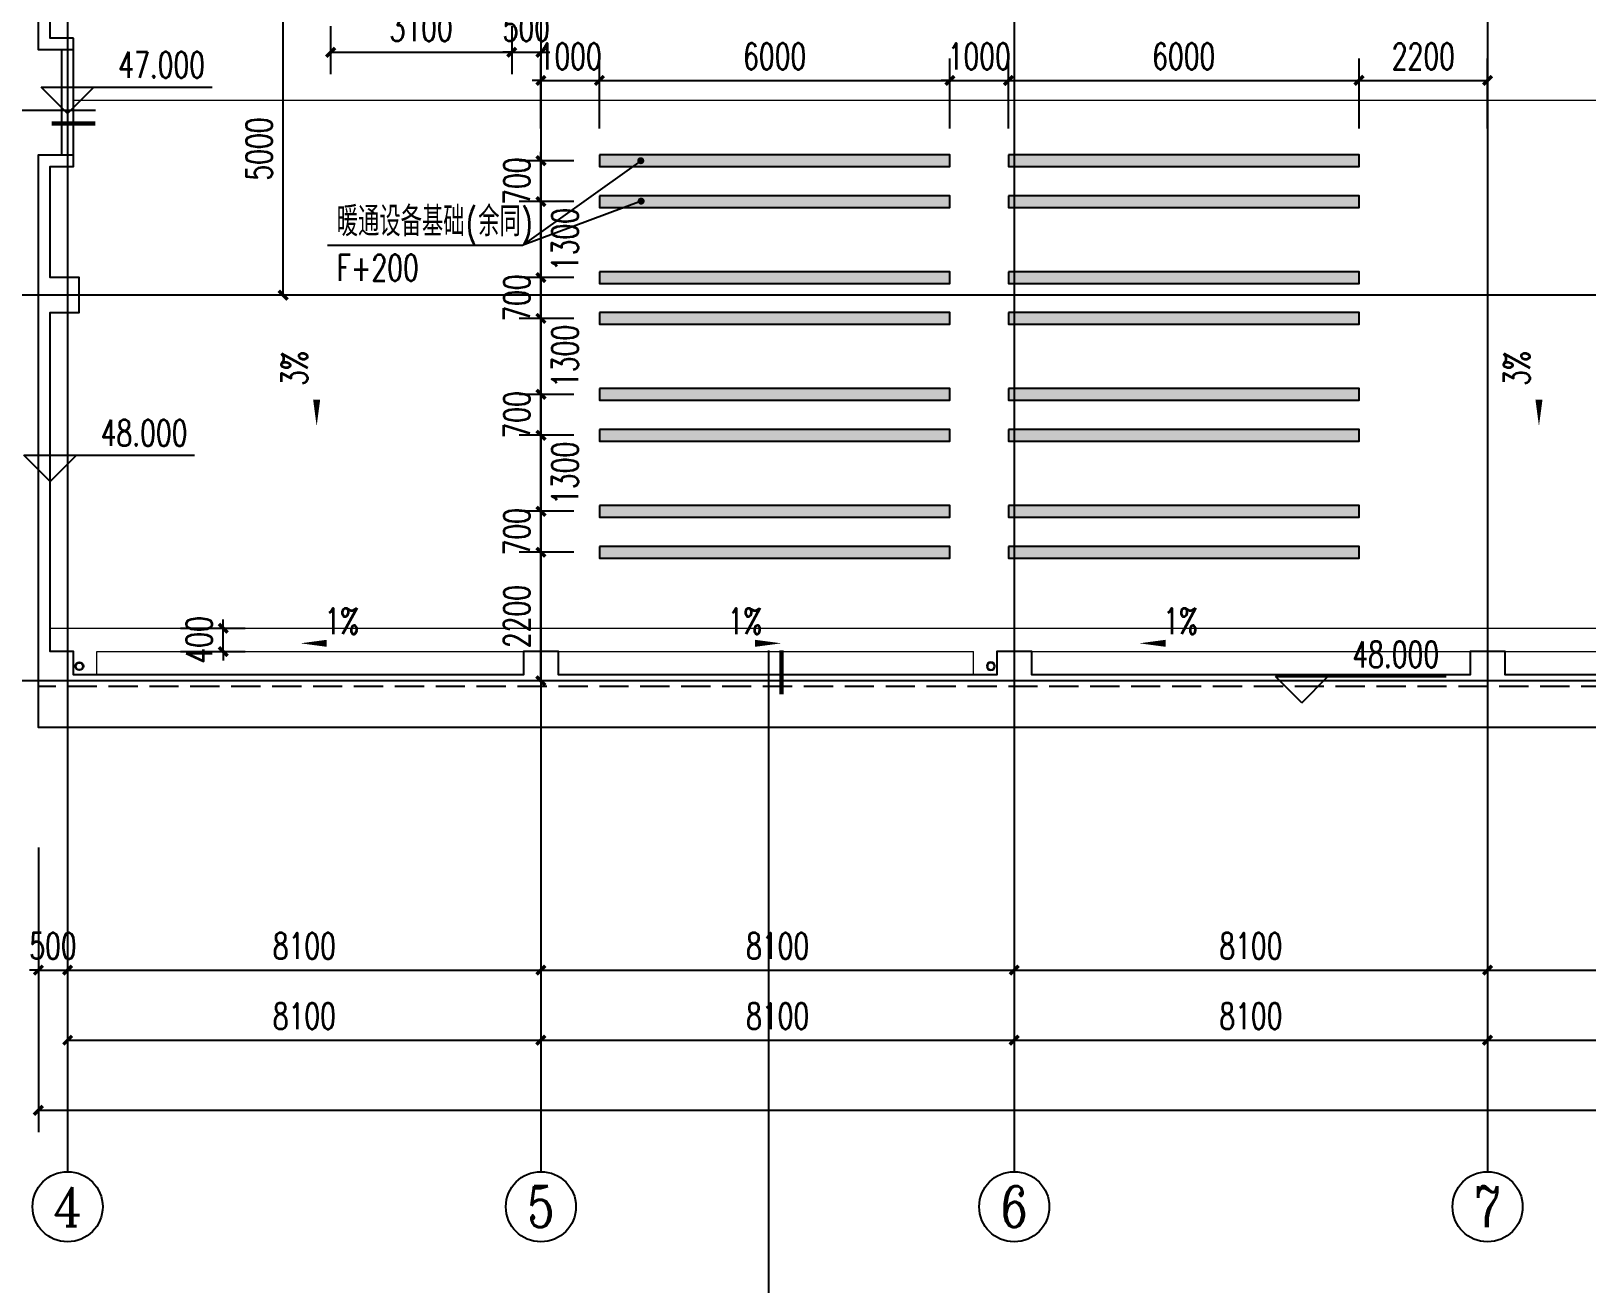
# Model space of a CAD drawing. Extents: x 1738711 to 2346805, y 1189731 to 2516152.
# Drawn here: x 1932560 to 1959184, y 2175239 to 2196677 of the extents above; entities that cross this region are included whole.
import ezdxf
from ezdxf.enums import TextEntityAlignment as Align

# ---------------------------------------------------------------- set-up
doc = ezdxf.new("R2010")
doc.units = 0
doc.header["$LTSCALE"] = 1000
doc.header["$MEASUREMENT"] = 0
doc.linetypes.add('DASH', pattern=[0.35, 0.25, -0.1])
doc.layers.add('_0', color=7, linetype='Continuous', lineweight=25)
doc.layers.add('屋面水线', color=6, linetype='Continuous', lineweight=15)
for name, color, linetype in [('AXIS', 3, 'Continuous'), ('AXIS_TEXT', 7, 'Continuous'), ('DIM_ELEV', 3, 'Continuous'), ('DIM_IDEN', 3, 'Continuous'), ('DIM_LEAD', 3, 'Continuous'), ('DIM_SYMB', 3, 'Continuous'), ('DOTE', 1, 'Continuous'), ('PUB_DIM', 3, 'Continuous'), ('PUB_HATCH', 8, 'Continuous'), ('PUB_TEXT', 7, 'Continuous'), ('WALL', 40, 'Continuous'), ('YS', 6, 'Continuous'), ('看线', 8, 'Continuous')]:
    doc.layers.add(name, color=color, linetype=linetype)
doc.styles.add('_TCH_AXIS', font='COMPLEX', dxfattribs={"bigfont": 'GBCBIG'})
doc.styles.add('_TCH_DIM', font='SIMPLEX', dxfattribs={"bigfont": 'GBCBIG'})
doc.styles.add('_TCH_DIM_T3', font='SIMPLEX', dxfattribs={"width": 0.705882, "bigfont": 'GBCBIG'})
doc.styles.add('COMPLEX', font='COMPLEX')
doc.dimstyles.new('_TCH_ARCH&&150', dxfattribs={"dimtxt": 446.25, "dimasz": 150, "dimexe": 375, "dimexo": 450, "dimgap": 189.375, "dimtad": 1, "dimdec": 0, "dimzin": 0, "dimdsep": 46, "dimtxsty": '_TCH_DIM_T3', "dimblk": 'ARCHTICK', "dimcen": 0.09, "dimclrt": 7, "dimazin": 2, "dimtfac": 1, "dimtdec": 0, "dimtix": 1, "dimtmove": 2, "dimatfit": 3, "dimfxl": 1, "dimtolj": 1, "dimtzin": 0, "dimarcsym": 0})

# ---------------------------------------------------------------- blocks, each defined once
blk = doc.blocks.new('A$C68B42598')
at = {"layer": 'YS'}
for radius in [70, 60]:
    blk.add_circle((70, 70), radius, dxfattribs=at)
blk = doc.blocks.new('hreahaerheh')
at = {"layer": 'YS'}
blk.add_blockref('A$C68B42598', (1933315, 1888439), dxfattribs=at)
at = {"layer": 'YS', "xscale": -1}
blk.add_blockref('A$C68B42598', (1949055, 1888439), dxfattribs=at)
blk = doc.blocks.new('_ArchTick')
at = {"color": 0, "linetype": 'ByBlock', "const_width": 0.4}
blk.add_lwpolyline([(-0.5, -0.5), (0.5, 0.5)], dxfattribs=at)
blk = doc.blocks.new('*D201')
at = {"layer": 'Defpoints', "color": 0, "transparency": 16777216}
for p in [(1934664, 2186459), (1935848, 2186459), (1934664, 2186059)]:
    blk.add_point(p, dxfattribs=at)
at = {"layer": 'PUB_DIM', "color": 0, "lineweight": -2, "transparency": 16777216}
for p, q in [((1935114, 2186459), (1936223, 2186459)), ((1935848, 2186459), (1935848, 2186609)), ((1935848, 2186059), (1935848, 2186459)), ((1935114, 2186059), (1936223, 2186059)), ((1935848, 2186059), (1935848, 2185909))]:
    blk.add_line(p, q, dxfattribs=at)
at = {"layer": 'PUB_DIM', "color": 0, "lineweight": -2, "transparency": 16777216, "xscale": 150, "yscale": 150, "zscale": 150}
for p, rotation in [((1935848, 2186459), 270), ((1935848, 2186059), 90)]:
    blk.add_blockref('_ArchTick', p, dxfattribs=dict(at, rotation=rotation))
at = {"layer": 'PUB_DIM', "color": 7, "transparency": 16777216, "insert": (1935436, 2186259), "char_height": 446.2, "attachment_point": 5, "rotation": 90, "style": '_TCH_DIM_T3'}
blk.add_mtext('\\A1;400', dxfattribs=at)
blk = doc.blocks.new('*D1929')
at = {"layer": 'Defpoints', "color": 0, "transparency": 16777216}
for p in [(1937685, 2197213), (1940785, 2197213), (1940785, 2196315)]:
    blk.add_point(p, dxfattribs=at)
at = {"layer": 'PUB_DIM', "color": 0, "lineweight": -2, "transparency": 16777216}
for p, q in [((1937685, 2196763), (1937685, 2195940)), ((1940785, 2196763), (1940785, 2195940)), ((1937685, 2196315), (1940785, 2196315))]:
    blk.add_line(p, q, dxfattribs=at)
at = {"layer": 'PUB_DIM', "color": 0, "lineweight": -2, "transparency": 16777216, "xscale": 150, "yscale": 150, "zscale": 150, "rotation": 180}
blk.add_blockref('_ArchTick', (1937685, 2196315), dxfattribs=at)
at = {"layer": 'PUB_DIM', "color": 0, "lineweight": -2, "transparency": 16777216, "xscale": 150, "yscale": 150, "zscale": 150}
blk.add_blockref('_ArchTick', (1940785, 2196315), dxfattribs=at)
at = {"layer": 'PUB_DIM', "color": 7, "transparency": 16777216, "insert": (1939235, 2196728), "char_height": 446.2, "attachment_point": 5, "style": '_TCH_DIM_T3'}
blk.add_mtext('\\A1;3100', dxfattribs=at)
blk = doc.blocks.new('*D1930')
at = {"layer": 'Defpoints', "color": 0, "transparency": 16777216}
for p in [(1940785, 2197213), (1941285, 2197213), (1941285, 2196315)]:
    blk.add_point(p, dxfattribs=at)
at = {"layer": 'PUB_DIM', "color": 0, "lineweight": -2, "transparency": 16777216}
for p, q in [((1940785, 2196763), (1940785, 2195940)), ((1941285, 2196763), (1941285, 2195940)), ((1940785, 2196315), (1940635, 2196315)), ((1940785, 2196315), (1941285, 2196315)), ((1941285, 2196315), (1941435, 2196315))]:
    blk.add_line(p, q, dxfattribs=at)
at = {"layer": 'PUB_DIM', "color": 0, "lineweight": -2, "transparency": 16777216, "xscale": 150, "yscale": 150, "zscale": 150}
blk.add_blockref('_ArchTick', (1940785, 2196315), dxfattribs=at)
at = {"layer": 'PUB_DIM', "color": 0, "lineweight": -2, "transparency": 16777216, "xscale": 150, "yscale": 150, "zscale": 150, "rotation": 180}
blk.add_blockref('_ArchTick', (1941285, 2196315), dxfattribs=at)
at = {"layer": 'PUB_DIM', "color": 7, "transparency": 16777216, "insert": (1941035, 2196728), "char_height": 446.2, "attachment_point": 5, "style": '_TCH_DIM_T3'}
blk.add_mtext('\\A1;500', dxfattribs=at)
blk = doc.blocks.new('*D1931')
at = {"layer": 'Defpoints', "color": 0, "transparency": 16777216}
for p in [(1936874, 2197159), (1937685, 2197159), (1937685, 2192159)]:
    blk.add_point(p, dxfattribs=at)
at = {"layer": 'PUB_DIM', "color": 0, "lineweight": -2, "transparency": 16777216}
for p, q in [((1937235, 2197159), (1936499, 2197159)), ((1936874, 2192159), (1936874, 2197159)), ((1937235, 2192159), (1936499, 2192159))]:
    blk.add_line(p, q, dxfattribs=at)
at = {"layer": 'PUB_DIM', "color": 0, "lineweight": -2, "transparency": 16777216, "xscale": 150, "yscale": 150, "zscale": 150}
for p, rotation in [((1936874, 2197159), 90), ((1936874, 2192159), 270)]:
    blk.add_blockref('_ArchTick', p, dxfattribs=dict(at, rotation=rotation))
at = {"layer": 'PUB_DIM', "color": 7, "transparency": 16777216, "insert": (1936462, 2194659), "char_height": 446.2, "attachment_point": 5, "rotation": 90, "style": '_TCH_DIM_T3'}
blk.add_mtext('\\A1;5000', dxfattribs=at)
blk = doc.blocks.new('*D1990')
at = {"layer": 'Defpoints', "color": 0, "transparency": 16777216}
for p in [(1942285, 2195833), (1941285, 2194560), (1942285, 2194560)]:
    blk.add_point(p, dxfattribs=at)
at = {"layer": 'PUB_DIM', "color": 0, "lineweight": -2, "transparency": 16777216}
for p, q in [((1941285, 2195010), (1941285, 2196208)), ((1942285, 2195010), (1942285, 2196208)), ((1941285, 2195833), (1941135, 2195833)), ((1941285, 2195833), (1942285, 2195833)), ((1942285, 2195833), (1942435, 2195833))]:
    blk.add_line(p, q, dxfattribs=at)
at = {"layer": 'PUB_DIM', "color": 0, "lineweight": -2, "transparency": 16777216, "xscale": 150, "yscale": 150, "zscale": 150}
blk.add_blockref('_ArchTick', (1941285, 2195833), dxfattribs=at)
at = {"layer": 'PUB_DIM', "color": 0, "lineweight": -2, "transparency": 16777216, "xscale": 150, "yscale": 150, "zscale": 150, "rotation": 180}
blk.add_blockref('_ArchTick', (1942285, 2195833), dxfattribs=at)
at = {"layer": 'PUB_DIM', "color": 7, "transparency": 16777216, "insert": (1941785, 2196245), "char_height": 446.2, "attachment_point": 5, "style": '_TCH_DIM_T3'}
blk.add_mtext('\\A1;1000', dxfattribs=at)
blk = doc.blocks.new('*D1991')
at = {"layer": 'Defpoints', "color": 0, "transparency": 16777216}
for p in [(1948285, 2195833), (1942285, 2194560), (1948285, 2194560)]:
    blk.add_point(p, dxfattribs=at)
at = {"layer": 'PUB_DIM', "color": 0, "lineweight": -2, "transparency": 16777216}
for p, q in [((1942285, 2195010), (1942285, 2196208)), ((1948285, 2195010), (1948285, 2196208)), ((1942285, 2195833), (1948285, 2195833))]:
    blk.add_line(p, q, dxfattribs=at)
at = {"layer": 'PUB_DIM', "color": 0, "lineweight": -2, "transparency": 16777216, "xscale": 150, "yscale": 150, "zscale": 150, "rotation": 180}
blk.add_blockref('_ArchTick', (1942285, 2195833), dxfattribs=at)
at = {"layer": 'PUB_DIM', "color": 0, "lineweight": -2, "transparency": 16777216, "xscale": 150, "yscale": 150, "zscale": 150}
blk.add_blockref('_ArchTick', (1948285, 2195833), dxfattribs=at)
at = {"layer": 'PUB_DIM', "color": 7, "transparency": 16777216, "insert": (1945285, 2196245), "char_height": 446.2, "attachment_point": 5, "style": '_TCH_DIM_T3'}
blk.add_mtext('\\A1;6000', dxfattribs=at)
blk = doc.blocks.new('*D1992')
at = {"layer": 'Defpoints', "color": 0, "transparency": 16777216}
for p in [(1949285, 2195833), (1948285, 2194560), (1949285, 2194560)]:
    blk.add_point(p, dxfattribs=at)
at = {"layer": 'PUB_DIM', "color": 0, "lineweight": -2, "transparency": 16777216}
for p, q in [((1948285, 2195010), (1948285, 2196208)), ((1949285, 2195010), (1949285, 2196208)), ((1948285, 2195833), (1948135, 2195833)), ((1948285, 2195833), (1949285, 2195833)), ((1949285, 2195833), (1949435, 2195833))]:
    blk.add_line(p, q, dxfattribs=at)
at = {"layer": 'PUB_DIM', "color": 0, "lineweight": -2, "transparency": 16777216, "xscale": 150, "yscale": 150, "zscale": 150}
blk.add_blockref('_ArchTick', (1948285, 2195833), dxfattribs=at)
at = {"layer": 'PUB_DIM', "color": 0, "lineweight": -2, "transparency": 16777216, "xscale": 150, "yscale": 150, "zscale": 150, "rotation": 180}
blk.add_blockref('_ArchTick', (1949285, 2195833), dxfattribs=at)
at = {"layer": 'PUB_DIM', "color": 7, "transparency": 16777216, "insert": (1948785, 2196245), "char_height": 446.2, "attachment_point": 5, "style": '_TCH_DIM_T3'}
blk.add_mtext('\\A1;1000', dxfattribs=at)
blk = doc.blocks.new('*D1993')
at = {"layer": 'Defpoints', "color": 0, "transparency": 16777216}
for p in [(1955285, 2195833), (1949285, 2194560), (1955285, 2194560)]:
    blk.add_point(p, dxfattribs=at)
at = {"layer": 'PUB_DIM', "color": 0, "lineweight": -2, "transparency": 16777216}
for p, q in [((1949285, 2195010), (1949285, 2196208)), ((1955285, 2195010), (1955285, 2196208)), ((1949285, 2195833), (1955285, 2195833))]:
    blk.add_line(p, q, dxfattribs=at)
at = {"layer": 'PUB_DIM', "color": 0, "lineweight": -2, "transparency": 16777216, "xscale": 150, "yscale": 150, "zscale": 150, "rotation": 180}
blk.add_blockref('_ArchTick', (1949285, 2195833), dxfattribs=at)
at = {"layer": 'PUB_DIM', "color": 0, "lineweight": -2, "transparency": 16777216, "xscale": 150, "yscale": 150, "zscale": 150}
blk.add_blockref('_ArchTick', (1955285, 2195833), dxfattribs=at)
at = {"layer": 'PUB_DIM', "color": 7, "transparency": 16777216, "insert": (1952285, 2196245), "char_height": 446.2, "attachment_point": 5, "style": '_TCH_DIM_T3'}
blk.add_mtext('\\A1;6000', dxfattribs=at)
blk = doc.blocks.new('*D1994')
at = {"layer": 'Defpoints', "color": 0, "transparency": 16777216}
for p in [(1957485, 2195833), (1955285, 2194560), (1957485, 2194560)]:
    blk.add_point(p, dxfattribs=at)
at = {"layer": 'PUB_DIM', "color": 0, "lineweight": -2, "transparency": 16777216}
for p, q in [((1955285, 2195010), (1955285, 2196208)), ((1957485, 2195010), (1957485, 2196208)), ((1955285, 2195833), (1957485, 2195833))]:
    blk.add_line(p, q, dxfattribs=at)
at = {"layer": 'PUB_DIM', "color": 0, "lineweight": -2, "transparency": 16777216, "xscale": 150, "yscale": 150, "zscale": 150, "rotation": 180}
blk.add_blockref('_ArchTick', (1955285, 2195833), dxfattribs=at)
at = {"layer": 'PUB_DIM', "color": 0, "lineweight": -2, "transparency": 16777216, "xscale": 150, "yscale": 150, "zscale": 150}
blk.add_blockref('_ArchTick', (1957485, 2195833), dxfattribs=at)
at = {"layer": 'PUB_DIM', "color": 7, "transparency": 16777216, "insert": (1956385, 2196245), "char_height": 446.2, "attachment_point": 5, "style": '_TCH_DIM_T3'}
blk.add_mtext('\\A1;2200', dxfattribs=at)
blk = doc.blocks.new('*D1995')
at = {"layer": 'Defpoints', "color": 0, "transparency": 16777216}
for p in [(1941285, 2187760), (1942298, 2187760), (1942298, 2185559)]:
    blk.add_point(p, dxfattribs=at)
at = {"layer": 'PUB_DIM', "color": 0, "lineweight": -2, "transparency": 16777216}
for p, q in [((1941848, 2187760), (1940910, 2187760)), ((1941285, 2185559), (1941285, 2187760)), ((1941848, 2185559), (1940910, 2185559))]:
    blk.add_line(p, q, dxfattribs=at)
at = {"layer": 'PUB_DIM', "color": 0, "lineweight": -2, "transparency": 16777216, "xscale": 150, "yscale": 150, "zscale": 150}
for p, rotation in [((1941285, 2187760), 90), ((1941285, 2185559), 270)]:
    blk.add_blockref('_ArchTick', p, dxfattribs=dict(at, rotation=rotation))
at = {"layer": 'PUB_DIM', "color": 7, "transparency": 16777216, "insert": (1940872, 2186659), "char_height": 446.2, "attachment_point": 5, "rotation": 90, "style": '_TCH_DIM_T3'}
blk.add_mtext('\\A1;2200', dxfattribs=at)
blk = doc.blocks.new('*D1996')
at = {"layer": 'Defpoints', "color": 0, "transparency": 16777216}
for p in [(1941285, 2188460), (1942298, 2188460), (1942298, 2187760)]:
    blk.add_point(p, dxfattribs=at)
at = {"layer": 'PUB_DIM', "color": 0, "lineweight": -2, "transparency": 16777216}
for p, q in [((1941285, 2188460), (1941285, 2188610)), ((1941848, 2188460), (1940910, 2188460)), ((1941285, 2187760), (1941285, 2188460)), ((1941848, 2187760), (1940910, 2187760)), ((1941285, 2187760), (1941285, 2187610))]:
    blk.add_line(p, q, dxfattribs=at)
at = {"layer": 'PUB_DIM', "color": 0, "lineweight": -2, "transparency": 16777216, "xscale": 150, "yscale": 150, "zscale": 150}
for p, rotation in [((1941285, 2188460), 270), ((1941285, 2187760), 90)]:
    blk.add_blockref('_ArchTick', p, dxfattribs=dict(at, rotation=rotation))
at = {"layer": 'PUB_DIM', "color": 7, "transparency": 16777216, "insert": (1940872, 2188110), "char_height": 446.2, "attachment_point": 5, "rotation": 90, "style": '_TCH_DIM_T3'}
blk.add_mtext('\\A1;700', dxfattribs=at)
blk = doc.blocks.new('*D1997')
at = {"layer": 'Defpoints', "color": 0, "transparency": 16777216}
for p in [(1941285, 2189760), (1942298, 2189760), (1942298, 2188460)]:
    blk.add_point(p, dxfattribs=at)
at = {"layer": 'PUB_DIM', "color": 0, "lineweight": -2, "transparency": 16777216}
for p, q in [((1941848, 2189760), (1940910, 2189760)), ((1941285, 2188460), (1941285, 2189760)), ((1941848, 2188460), (1940910, 2188460))]:
    blk.add_line(p, q, dxfattribs=at)
at = {"layer": 'PUB_DIM', "color": 0, "lineweight": -2, "transparency": 16777216, "xscale": 150, "yscale": 150, "zscale": 150}
for p, rotation in [((1941285, 2189760), 90), ((1941285, 2188460), 270)]:
    blk.add_blockref('_ArchTick', p, dxfattribs=dict(at, rotation=rotation))
at = {"layer": 'PUB_DIM', "color": 7, "transparency": 16777216, "insert": (1941697, 2189110), "char_height": 446.2, "attachment_point": 5, "rotation": 90, "style": '_TCH_DIM_T3'}
blk.add_mtext('\\A1;1300', dxfattribs=at)
blk = doc.blocks.new('*D1998')
at = {"layer": 'Defpoints', "color": 0, "transparency": 16777216}
for p in [(1941285, 2190460), (1942298, 2190460), (1942298, 2189760)]:
    blk.add_point(p, dxfattribs=at)
at = {"layer": 'PUB_DIM', "color": 0, "lineweight": -2, "transparency": 16777216}
for p, q in [((1941848, 2190460), (1940910, 2190460)), ((1941285, 2190460), (1941285, 2190610)), ((1941285, 2189760), (1941285, 2190460)), ((1941848, 2189760), (1940910, 2189760)), ((1941285, 2189760), (1941285, 2189610))]:
    blk.add_line(p, q, dxfattribs=at)
at = {"layer": 'PUB_DIM', "color": 0, "lineweight": -2, "transparency": 16777216, "xscale": 150, "yscale": 150, "zscale": 150}
for p, rotation in [((1941285, 2190460), 270), ((1941285, 2189760), 90)]:
    blk.add_blockref('_ArchTick', p, dxfattribs=dict(at, rotation=rotation))
at = {"layer": 'PUB_DIM', "color": 7, "transparency": 16777216, "insert": (1940872, 2190110), "char_height": 446.2, "attachment_point": 5, "rotation": 90, "style": '_TCH_DIM_T3'}
blk.add_mtext('\\A1;700', dxfattribs=at)
blk = doc.blocks.new('*D1999')
at = {"layer": 'Defpoints', "color": 0, "transparency": 16777216}
for p in [(1941285, 2191760), (1942298, 2191760), (1942298, 2190460)]:
    blk.add_point(p, dxfattribs=at)
at = {"layer": 'PUB_DIM', "color": 0, "lineweight": -2, "transparency": 16777216}
for p, q in [((1941848, 2191760), (1940910, 2191760)), ((1941285, 2190460), (1941285, 2191760)), ((1941848, 2190460), (1940910, 2190460))]:
    blk.add_line(p, q, dxfattribs=at)
at = {"layer": 'PUB_DIM', "color": 0, "lineweight": -2, "transparency": 16777216, "xscale": 150, "yscale": 150, "zscale": 150}
for p, rotation in [((1941285, 2191760), 90), ((1941285, 2190460), 270)]:
    blk.add_blockref('_ArchTick', p, dxfattribs=dict(at, rotation=rotation))
at = {"layer": 'PUB_DIM', "color": 7, "transparency": 16777216, "insert": (1941697, 2191110), "char_height": 446.2, "attachment_point": 5, "rotation": 90, "style": '_TCH_DIM_T3'}
blk.add_mtext('\\A1;1300', dxfattribs=at)
blk = doc.blocks.new('*D2000')
at = {"layer": 'Defpoints', "color": 0, "transparency": 16777216}
for p in [(1941285, 2192460), (1942298, 2192460), (1942298, 2191760)]:
    blk.add_point(p, dxfattribs=at)
at = {"layer": 'PUB_DIM', "color": 0, "lineweight": -2, "transparency": 16777216}
for p, q in [((1941285, 2192460), (1941285, 2192610)), ((1941848, 2192460), (1940910, 2192460)), ((1941285, 2191760), (1941285, 2192460)), ((1941848, 2191760), (1940910, 2191760)), ((1941285, 2191760), (1941285, 2191610))]:
    blk.add_line(p, q, dxfattribs=at)
at = {"layer": 'PUB_DIM', "color": 0, "lineweight": -2, "transparency": 16777216, "xscale": 150, "yscale": 150, "zscale": 150}
for p, rotation in [((1941285, 2192460), 270), ((1941285, 2191760), 90)]:
    blk.add_blockref('_ArchTick', p, dxfattribs=dict(at, rotation=rotation))
at = {"layer": 'PUB_DIM', "color": 7, "transparency": 16777216, "insert": (1940872, 2192110), "char_height": 446.2, "attachment_point": 5, "rotation": 90, "style": '_TCH_DIM_T3'}
blk.add_mtext('\\A1;700', dxfattribs=at)
blk = doc.blocks.new('*D2001')
at = {"layer": 'Defpoints', "color": 0, "transparency": 16777216}
for p in [(1941285, 2193760), (1942298, 2193760), (1942298, 2192460)]:
    blk.add_point(p, dxfattribs=at)
at = {"layer": 'PUB_DIM', "color": 0, "lineweight": -2, "transparency": 16777216}
for p, q in [((1941848, 2193760), (1940910, 2193760)), ((1941285, 2192460), (1941285, 2193760)), ((1941848, 2192460), (1940910, 2192460))]:
    blk.add_line(p, q, dxfattribs=at)
at = {"layer": 'PUB_DIM', "color": 0, "lineweight": -2, "transparency": 16777216, "xscale": 150, "yscale": 150, "zscale": 150}
for p, rotation in [((1941285, 2193760), 90), ((1941285, 2192460), 270)]:
    blk.add_blockref('_ArchTick', p, dxfattribs=dict(at, rotation=rotation))
at = {"layer": 'PUB_DIM', "color": 7, "transparency": 16777216, "insert": (1941697, 2193110), "char_height": 446.2, "attachment_point": 5, "rotation": 90, "style": '_TCH_DIM_T3'}
blk.add_mtext('\\A1;1300', dxfattribs=at)
blk = doc.blocks.new('*D2002')
at = {"layer": 'Defpoints', "color": 0, "transparency": 16777216}
for p in [(1941285, 2194460), (1942298, 2194460), (1942298, 2193760)]:
    blk.add_point(p, dxfattribs=at)
at = {"layer": 'PUB_DIM', "color": 0, "lineweight": -2, "transparency": 16777216}
for p, q in [((1941848, 2194460), (1940910, 2194460)), ((1941285, 2194460), (1941285, 2194610)), ((1941285, 2193760), (1941285, 2194460)), ((1941848, 2193760), (1940910, 2193760)), ((1941285, 2193760), (1941285, 2193610))]:
    blk.add_line(p, q, dxfattribs=at)
at = {"layer": 'PUB_DIM', "color": 0, "lineweight": -2, "transparency": 16777216, "xscale": 150, "yscale": 150, "zscale": 150}
for p, rotation in [((1941285, 2194460), 270), ((1941285, 2193760), 90)]:
    blk.add_blockref('_ArchTick', p, dxfattribs=dict(at, rotation=rotation))
at = {"layer": 'PUB_DIM', "color": 7, "transparency": 16777216, "insert": (1940872, 2194110), "char_height": 446.2, "attachment_point": 5, "rotation": 90, "style": '_TCH_DIM_T3'}
blk.add_mtext('\\A1;700', dxfattribs=at)
blk = doc.blocks.new('*D3633')
at = {"layer": 'Defpoints', "color": 0, "transparency": 16777216}
for p in [(1932685, 2183159), (1933185, 2183159), (1933185, 2180609)]:
    blk.add_point(p, dxfattribs=at)
at = {"layer": 'PUB_DIM', "color": 0, "lineweight": -2, "transparency": 16777216}
for p, q in [((1932685, 2182709), (1932685, 2180234)), ((1933185, 2182709), (1933185, 2180234)), ((1932685, 2180609), (1932535, 2180609)), ((1932685, 2180609), (1933185, 2180609)), ((1933185, 2180609), (1933335, 2180609))]:
    blk.add_line(p, q, dxfattribs=at)
at = {"layer": 'PUB_DIM', "color": 0, "lineweight": -2, "transparency": 16777216, "xscale": 150, "yscale": 150, "zscale": 150}
blk.add_blockref('_ArchTick', (1932685, 2180609), dxfattribs=at)
at = {"layer": 'PUB_DIM', "color": 0, "lineweight": -2, "transparency": 16777216, "xscale": 150, "yscale": 150, "zscale": 150, "rotation": 180}
blk.add_blockref('_ArchTick', (1933185, 2180609), dxfattribs=at)
at = {"layer": 'PUB_DIM', "color": 7, "transparency": 16777216, "insert": (1932935, 2181022), "char_height": 446.2, "attachment_point": 5, "style": '_TCH_DIM_T3'}
blk.add_mtext('\\A1;500', dxfattribs=at)
blk = doc.blocks.new('*D3634')
at = {"layer": 'Defpoints', "color": 0, "transparency": 16777216}
for p in [(1933185, 2183159), (1941285, 2183159), (1941285, 2180609)]:
    blk.add_point(p, dxfattribs=at)
at = {"layer": 'PUB_DIM', "color": 0, "lineweight": -2, "transparency": 16777216}
for p, q in [((1933185, 2182709), (1933185, 2180234)), ((1941285, 2182709), (1941285, 2180234)), ((1933185, 2180609), (1941285, 2180609))]:
    blk.add_line(p, q, dxfattribs=at)
at = {"layer": 'PUB_DIM', "color": 0, "lineweight": -2, "transparency": 16777216, "xscale": 150, "yscale": 150, "zscale": 150, "rotation": 180}
blk.add_blockref('_ArchTick', (1933185, 2180609), dxfattribs=at)
at = {"layer": 'PUB_DIM', "color": 0, "lineweight": -2, "transparency": 16777216, "xscale": 150, "yscale": 150, "zscale": 150}
blk.add_blockref('_ArchTick', (1941285, 2180609), dxfattribs=at)
at = {"layer": 'PUB_DIM', "color": 7, "transparency": 16777216, "insert": (1937235, 2181022), "char_height": 446.2, "attachment_point": 5, "style": '_TCH_DIM_T3'}
blk.add_mtext('\\A1;8100', dxfattribs=at)
blk = doc.blocks.new('*D3635')
at = {"layer": 'Defpoints', "color": 0, "transparency": 16777216}
for p in [(1941285, 2183159), (1949385, 2183159), (1949385, 2180609)]:
    blk.add_point(p, dxfattribs=at)
at = {"layer": 'PUB_DIM', "color": 0, "lineweight": -2, "transparency": 16777216}
for p, q in [((1941285, 2182709), (1941285, 2180234)), ((1949385, 2182709), (1949385, 2180234)), ((1941285, 2180609), (1949385, 2180609))]:
    blk.add_line(p, q, dxfattribs=at)
at = {"layer": 'PUB_DIM', "color": 0, "lineweight": -2, "transparency": 16777216, "xscale": 150, "yscale": 150, "zscale": 150, "rotation": 180}
blk.add_blockref('_ArchTick', (1941285, 2180609), dxfattribs=at)
at = {"layer": 'PUB_DIM', "color": 0, "lineweight": -2, "transparency": 16777216, "xscale": 150, "yscale": 150, "zscale": 150}
blk.add_blockref('_ArchTick', (1949385, 2180609), dxfattribs=at)
at = {"layer": 'PUB_DIM', "color": 7, "transparency": 16777216, "insert": (1945335, 2181022), "char_height": 446.2, "attachment_point": 5, "style": '_TCH_DIM_T3'}
blk.add_mtext('\\A1;8100', dxfattribs=at)
blk = doc.blocks.new('*D3636')
at = {"layer": 'Defpoints', "color": 0, "transparency": 16777216}
for p in [(1949385, 2183159), (1957485, 2183159), (1957485, 2180609)]:
    blk.add_point(p, dxfattribs=at)
at = {"layer": 'PUB_DIM', "color": 0, "lineweight": -2, "transparency": 16777216}
for p, q in [((1949385, 2182709), (1949385, 2180234)), ((1957485, 2182709), (1957485, 2180234)), ((1949385, 2180609), (1957485, 2180609))]:
    blk.add_line(p, q, dxfattribs=at)
at = {"layer": 'PUB_DIM', "color": 0, "lineweight": -2, "transparency": 16777216, "xscale": 150, "yscale": 150, "zscale": 150, "rotation": 180}
blk.add_blockref('_ArchTick', (1949385, 2180609), dxfattribs=at)
at = {"layer": 'PUB_DIM', "color": 0, "lineweight": -2, "transparency": 16777216, "xscale": 150, "yscale": 150, "zscale": 150}
blk.add_blockref('_ArchTick', (1957485, 2180609), dxfattribs=at)
at = {"layer": 'PUB_DIM', "color": 7, "transparency": 16777216, "insert": (1953435, 2181022), "char_height": 446.2, "attachment_point": 5, "style": '_TCH_DIM_T3'}
blk.add_mtext('\\A1;8100', dxfattribs=at)
blk = doc.blocks.new('*D3637')
at = {"layer": 'Defpoints', "color": 0, "transparency": 16777216}
for p in [(1957485, 2183159), (1965585, 2183159), (1965585, 2180609)]:
    blk.add_point(p, dxfattribs=at)
at = {"layer": 'PUB_DIM', "color": 0, "lineweight": -2, "transparency": 16777216}
for p, q in [((1957485, 2182709), (1957485, 2180234)), ((1965585, 2182709), (1965585, 2180234)), ((1957485, 2180609), (1965585, 2180609))]:
    blk.add_line(p, q, dxfattribs=at)
at = {"layer": 'PUB_DIM', "color": 0, "lineweight": -2, "transparency": 16777216, "xscale": 150, "yscale": 150, "zscale": 150, "rotation": 180}
blk.add_blockref('_ArchTick', (1957485, 2180609), dxfattribs=at)
at = {"layer": 'PUB_DIM', "color": 0, "lineweight": -2, "transparency": 16777216, "xscale": 150, "yscale": 150, "zscale": 150}
blk.add_blockref('_ArchTick', (1965585, 2180609), dxfattribs=at)
at = {"layer": 'PUB_DIM', "color": 7, "transparency": 16777216, "insert": (1961535, 2181022), "char_height": 446.2, "attachment_point": 5, "style": '_TCH_DIM_T3'}
blk.add_mtext('\\A1;8100', dxfattribs=at)
blk = doc.blocks.new('*D3642')
at = {"layer": 'AXIS', "color": 0, "lineweight": -2, "transparency": 16777216}
for p, q in [((1933185, 2182709), (1933185, 2179034)), ((1941285, 2182709), (1941285, 2179034)), ((1933185, 2179409), (1941285, 2179409))]:
    blk.add_line(p, q, dxfattribs=at)
at = {"layer": 'Defpoints', "color": 0, "transparency": 16777216}
for p in [(1933185, 2183159), (1941285, 2183159), (1941285, 2179409)]:
    blk.add_point(p, dxfattribs=at)
at = {"layer": 'AXIS', "color": 0, "lineweight": -2, "transparency": 16777216, "xscale": 150, "yscale": 150, "zscale": 150, "rotation": 180}
blk.add_blockref('_ArchTick', (1933185, 2179409), dxfattribs=at)
at = {"layer": 'AXIS', "color": 0, "lineweight": -2, "transparency": 16777216, "xscale": 150, "yscale": 150, "zscale": 150}
blk.add_blockref('_ArchTick', (1941285, 2179409), dxfattribs=at)
at = {"layer": 'AXIS', "color": 7, "transparency": 16777216, "insert": (1937235, 2179822), "char_height": 446.2, "attachment_point": 5, "style": '_TCH_DIM_T3'}
blk.add_mtext('\\A1;8100', dxfattribs=at)
blk = doc.blocks.new('*D3643')
at = {"layer": 'AXIS', "color": 0, "lineweight": -2, "transparency": 16777216}
for p, q in [((1941285, 2182709), (1941285, 2179034)), ((1949385, 2182709), (1949385, 2179034)), ((1941285, 2179409), (1949385, 2179409))]:
    blk.add_line(p, q, dxfattribs=at)
at = {"layer": 'Defpoints', "color": 0, "transparency": 16777216}
for p in [(1941285, 2183159), (1949385, 2183159), (1949385, 2179409)]:
    blk.add_point(p, dxfattribs=at)
at = {"layer": 'AXIS', "color": 0, "lineweight": -2, "transparency": 16777216, "xscale": 150, "yscale": 150, "zscale": 150, "rotation": 180}
blk.add_blockref('_ArchTick', (1941285, 2179409), dxfattribs=at)
at = {"layer": 'AXIS', "color": 0, "lineweight": -2, "transparency": 16777216, "xscale": 150, "yscale": 150, "zscale": 150}
blk.add_blockref('_ArchTick', (1949385, 2179409), dxfattribs=at)
at = {"layer": 'AXIS', "color": 7, "transparency": 16777216, "insert": (1945335, 2179822), "char_height": 446.2, "attachment_point": 5, "style": '_TCH_DIM_T3'}
blk.add_mtext('\\A1;8100', dxfattribs=at)
blk = doc.blocks.new('*D3644')
at = {"layer": 'AXIS', "color": 0, "lineweight": -2, "transparency": 16777216}
for p, q in [((1949385, 2182709), (1949385, 2179034)), ((1957485, 2182709), (1957485, 2179034)), ((1949385, 2179409), (1957485, 2179409))]:
    blk.add_line(p, q, dxfattribs=at)
at = {"layer": 'Defpoints', "color": 0, "transparency": 16777216}
for p in [(1949385, 2183159), (1957485, 2183159), (1957485, 2179409)]:
    blk.add_point(p, dxfattribs=at)
at = {"layer": 'AXIS', "color": 0, "lineweight": -2, "transparency": 16777216, "xscale": 150, "yscale": 150, "zscale": 150, "rotation": 180}
blk.add_blockref('_ArchTick', (1949385, 2179409), dxfattribs=at)
at = {"layer": 'AXIS', "color": 0, "lineweight": -2, "transparency": 16777216, "xscale": 150, "yscale": 150, "zscale": 150}
blk.add_blockref('_ArchTick', (1957485, 2179409), dxfattribs=at)
at = {"layer": 'AXIS', "color": 7, "transparency": 16777216, "insert": (1953435, 2179822), "char_height": 446.2, "attachment_point": 5, "style": '_TCH_DIM_T3'}
blk.add_mtext('\\A1;8100', dxfattribs=at)
blk = doc.blocks.new('*D3645')
at = {"layer": 'AXIS', "color": 0, "lineweight": -2, "transparency": 16777216}
for p, q in [((1957485, 2182709), (1957485, 2179034)), ((1965585, 2182709), (1965585, 2179034)), ((1957485, 2179409), (1965585, 2179409))]:
    blk.add_line(p, q, dxfattribs=at)
at = {"layer": 'Defpoints', "color": 0, "transparency": 16777216}
for p in [(1957485, 2183159), (1965585, 2183159), (1965585, 2179409)]:
    blk.add_point(p, dxfattribs=at)
at = {"layer": 'AXIS', "color": 0, "lineweight": -2, "transparency": 16777216, "xscale": 150, "yscale": 150, "zscale": 150, "rotation": 180}
blk.add_blockref('_ArchTick', (1957485, 2179409), dxfattribs=at)
at = {"layer": 'AXIS', "color": 0, "lineweight": -2, "transparency": 16777216, "xscale": 150, "yscale": 150, "zscale": 150}
blk.add_blockref('_ArchTick', (1965585, 2179409), dxfattribs=at)
at = {"layer": 'AXIS', "color": 7, "transparency": 16777216, "insert": (1961535, 2179822), "char_height": 446.2, "attachment_point": 5, "style": '_TCH_DIM_T3'}
blk.add_mtext('\\A1;8100', dxfattribs=at)
blk = doc.blocks.new('*D3649')
at = {"layer": 'AXIS', "color": 0, "lineweight": -2, "transparency": 16777216}
for p, q in [((1932685, 2182706), (1932685, 2177834)), ((1990385, 2182706), (1990385, 2177834)), ((1932685, 2178209), (1990385, 2178209))]:
    blk.add_line(p, q, dxfattribs=at)
at = {"layer": 'Defpoints', "color": 0, "transparency": 16777216}
for p in [(1932685, 2183156), (1990385, 2183156), (1990385, 2178209)]:
    blk.add_point(p, dxfattribs=at)
at = {"layer": 'AXIS', "color": 0, "lineweight": -2, "transparency": 16777216, "xscale": 150, "yscale": 150, "zscale": 150, "rotation": 180}
blk.add_blockref('_ArchTick', (1932685, 2178209), dxfattribs=at)
at = {"layer": 'AXIS', "color": 0, "lineweight": -2, "transparency": 16777216, "xscale": 150, "yscale": 150, "zscale": 150}
blk.add_blockref('_ArchTick', (1990385, 2178209), dxfattribs=at)
at = {"layer": 'AXIS', "color": 7, "transparency": 16777216, "insert": (1961535, 2178622), "char_height": 446.2, "attachment_point": 5, "style": '_TCH_DIM_T3'}
blk.add_mtext('\\A1;57700', dxfattribs=at)
blk = doc.blocks.new('_AXISO')
blk.add_circle((0, 0), 0.5)
at = {"layer": 'AXIS_TEXT', "style": 'COMPLEX', "width": 1.041667}
blk.add_attdef('A', text='', height=0.56, dxfattribs=at).set_placement((-0.25, -0.28), (0.25, -0.28), align=Align.FIT)

msp = doc.modelspace()

# ---------------------------------------------------------------- hatches: boundary and pattern name
at = {"layer": 'PUB_HATCH'}
h = msp.add_hatch(dxfattribs=at)
h.set_pattern_fill('沙地', color=256, scale=80, style=0)
h.set_pattern_definition([(0, (80, 80), (80, 80), [0, -160])])
h.paths.add_polyline_path([(1949284.6, 2187859.6), (1949284.6, 2187659.6), (1955285, 2187659.6), (1955285, 2187859.6)])
h.paths.add_polyline_path([(1949284.6, 2188559.6), (1949284.6, 2188359.6), (1955285, 2188359.6), (1955285, 2188559.6)])
h.paths.add_polyline_path([(1949284.6, 2189859.6), (1949284.6, 2189659.6), (1955285, 2189659.6), (1955285, 2189859.6)])
h.paths.add_polyline_path([(1949284.6, 2190559.6), (1949284.6, 2190359.6), (1955285, 2190359.6), (1955285, 2190559.6)])
h.paths.add_polyline_path([(1949284.6, 2191859.6), (1949284.6, 2191659.6), (1955285, 2191659.6), (1955285, 2191859.6)])
h.paths.add_polyline_path([(1949284.6, 2192559.6), (1949284.6, 2192359.6), (1955285, 2192359.6), (1955285, 2192559.6)])
h.paths.add_polyline_path([(1949284.6, 2193859.6), (1949284.6, 2193659.6), (1955285, 2193659.6), (1955285, 2193859.6)])
h.paths.add_polyline_path([(1949284.6, 2194559.6), (1949284.6, 2194359.6), (1955285, 2194359.6), (1955285, 2194559.6)])
h.paths.add_polyline_path([(1942284.6, 2187859.6), (1942284.6, 2187659.6), (1948285, 2187659.6), (1948285, 2187859.6)])
h.paths.add_polyline_path([(1942284.6, 2188559.6), (1942284.6, 2188359.6), (1948285, 2188359.6), (1948285, 2188559.6)])
h.paths.add_polyline_path([(1942284.6, 2189859.6), (1942284.6, 2189659.6), (1948285, 2189659.6), (1948285, 2189859.6)])
h.paths.add_polyline_path([(1942284.6, 2190559.6), (1942284.6, 2190359.6), (1948285, 2190359.6), (1948285, 2190559.6)])
h.paths.add_polyline_path([(1942284.6, 2191859.6), (1942284.6, 2191659.6), (1948285, 2191659.6), (1948285, 2191859.6)])
h.paths.add_polyline_path([(1942284.6, 2192559.6), (1942284.6, 2192359.6), (1948285, 2192359.6), (1948285, 2192559.6)])
h.paths.add_polyline_path([(1942284.6, 2193859.6), (1942284.6, 2193659.6), (1948285, 2193659.6), (1948285, 2193859.6)])
h.paths.add_polyline_path([(1942284.6, 2194559.6), (1942284.6, 2194359.6), (1948285, 2194359.6), (1948285, 2194559.6)])

# ---------------------------------------------------------------- linework, layer by layer
at = {"layer": 'AXIS'}
for p, q in [((1933184.6, 2183159.1), (1933184.6, 2177159.1)), ((1941284.6, 2183159.1), (1941284.6, 2177159.1)), ((1949384.6, 2183159.1), (1949384.6, 2177159.1)), ((1957484.6, 2183159.1), (1957484.6, 2177159.1))]:
    msp.add_line(p, q, dxfattribs=at)
at = {"layer": 'DIM_ELEV'}
for p, q in [((1933184.6, 2195269.7), (1932734.6, 2195719.7)), ((1932734.6, 2195719.7), (1935656, 2195719.7)), ((1933184.6, 2195269.7), (1933634.6, 2195719.7)), ((1932884.6, 2188970.9), (1932434.6, 2189420.9)), ((1932434.6, 2189420.9), (1935356, 2189420.9)), ((1932884.6, 2188970.9), (1933334.6, 2189420.9)), ((1954303.8, 2185180.6), (1953853.8, 2185630.6)), ((1953853.8, 2185630.6), (1956775.2, 2185630.6)), ((1954303.8, 2185180.6), (1954753.8, 2185630.6))]:
    msp.add_line(p, q, dxfattribs=at)
at = {"layer": 'DIM_IDEN'}
for p, q in [((1933659.7, 2195320.8), (1930230.8, 2195320.8)), ((1945178, 2186079.8), (1945178, 2173766.7))]:
    msp.add_line(p, q, dxfattribs=at)
at = {"layer": 'DIM_IDEN', "const_width": 75}
for points in [[(1933659.7, 2195095.8), (1932909.7, 2195095.8)], [(1945403, 2186079.8), (1945403, 2185329.8)]]:
    msp.add_lwpolyline(points, dxfattribs=at)
at = {"layer": 'DIM_LEAD'}
for p, q in [((1942993.1, 2194459.6), (1940960.8, 2193009.8)), ((1942999.4, 2193767.7), (1940960.8, 2193009.8)), ((1940960.8, 2193009.8), (1937632.7, 2193009.8))]:
    msp.add_line(p, q, dxfattribs=at)
at = {"layer": 'DIM_LEAD', "const_width": 60}
for points in [[(1943017.5, 2194477, 1), (1942968.7, 2194442.2, 1)], [(1943027.6, 2193778.2, 1), (1942971.3, 2193757.2, 1)]]:
    msp.add_lwpolyline(points, format="xyb", close=True, dxfattribs=at)
at = {"layer": 'DIM_SYMB'}
for points in [[(1937446.6, 2191863, 0, 0, 0), (1937446.6, 2189918.3, 0, 120, 0), (1937446.6, 2190368.3, 0, 0, 0)], [(1958364.4, 2191863, 0, 0, 0), (1958364.4, 2189918.3, 0, 120, 0), (1958364.4, 2190368.3, 0, 0, 0)], [(1938498.7, 2186200.8, 0, 0, 0), (1937170, 2186200.8, 0, 120, 0), (1937620, 2186200.8, 0, 0, 0)], [(1944070.5, 2186200.8, 0, 0, 0), (1945399.2, 2186200.8, 0, 120, 0), (1944949.2, 2186200.8, 0, 0, 0)], [(1952853.2, 2186200.8, 0, 0, 0), (1951524.5, 2186200.8, 0, 120, 0), (1951974.5, 2186200.8, 0, 0, 0)]]:
    msp.add_lwpolyline(points, format="xyseb", dxfattribs=at)
at = {"layer": 'DOTE'}
for p, q in [((1933184.6, 2207759.1), (1933184.6, 2183159.1)), ((1941284.6, 2207759.1), (1941284.6, 2183159.1)), ((1949384.6, 2207759.1), (1949384.6, 2183159.1)), ((1957484.6, 2207759.1), (1957484.6, 2183159.1)), ((1992284.6, 2192159.1), (1930784.6, 2192159.1)), ((1992284.6, 2185559.1), (1930784.6, 2185559.1))]:
    msp.add_line(p, q, dxfattribs=at)
at = {"layer": 'WALL'}
msp.add_line((1933084.6, 2194559.1), (1933084.6, 2196359.1), dxfattribs=at)
for points in [[(1990384.6, 2196359.1), (1989784.6, 2196359.1), (1989784.6, 2194559.1), (1990384.6, 2194559.1), (1990384.6, 2184759.1), (1932684.6, 2184759.1), (1932684.6, 2194559.1), (1933284.6, 2194559.1), (1933284.6, 2196359.1), (1932684.6, 2196359.1), (1932684.6, 2206159.1), (1990384.6, 2206159.1), (1990384.6, 2196359.1)], [(1933284.6, 2196559.1), (1932884.6, 2196559.1), (1932884.6, 2198459.1)], [(1965284.6, 2185659.1), (1957784.6, 2185659.1), (1957784.6, 2186059.1), (1957184.6, 2186059.1), (1957184.6, 2185659.1), (1949684.6, 2185659.1), (1949684.6, 2186059.1), (1949084.6, 2186059.1), (1949084.6, 2185659.1), (1941584.6, 2185659.1), (1941584.6, 2186059.1), (1940984.6, 2186059.1), (1940984.6, 2185659.1), (1933284.6, 2185659.1), (1933284.6, 2186059.1), (1932884.6, 2186059.1), (1932884.6, 2191859.1), (1933384.6, 2191859.1), (1933384.6, 2192459.1), (1932884.6, 2192459.1), (1932884.6, 2194359.1), (1933284.6, 2194359.1), (1933284.6, 2196559.1)]]:
    msp.add_lwpolyline(points, dxfattribs=at)
for points in [[(1942284.6, 2194559.6), (1942284.6, 2194359.6), (1948285, 2194359.6), (1948285, 2194559.6)], [(1949284.6, 2194559.6), (1949284.6, 2194359.6), (1955285, 2194359.6), (1955285, 2194559.6)], [(1942284.6, 2193859.6), (1942284.6, 2193659.6), (1948285, 2193659.6), (1948285, 2193859.6)], [(1949284.6, 2193859.6), (1949284.6, 2193659.6), (1955285, 2193659.6), (1955285, 2193859.6)], [(1942284.6, 2192559.6), (1942284.6, 2192359.6), (1948285, 2192359.6), (1948285, 2192559.6)], [(1949284.6, 2192559.6), (1949284.6, 2192359.6), (1955285, 2192359.6), (1955285, 2192559.6)], [(1942284.6, 2191859.6), (1942284.6, 2191659.6), (1948285, 2191659.6), (1948285, 2191859.6)], [(1949284.6, 2191859.6), (1949284.6, 2191659.6), (1955285, 2191659.6), (1955285, 2191859.6)], [(1942284.6, 2190559.6), (1942284.6, 2190359.6), (1948285, 2190359.6), (1948285, 2190559.6)], [(1949284.6, 2190559.6), (1949284.6, 2190359.6), (1955285, 2190359.6), (1955285, 2190559.6)], [(1942284.6, 2189859.6), (1942284.6, 2189659.6), (1948285, 2189659.6), (1948285, 2189859.6)], [(1949284.6, 2189859.6), (1949284.6, 2189659.6), (1955285, 2189659.6), (1955285, 2189859.6)], [(1942284.6, 2188559.6), (1942284.6, 2188359.6), (1948285, 2188359.6), (1948285, 2188559.6)], [(1949284.6, 2188559.6), (1949284.6, 2188359.6), (1955285, 2188359.6), (1955285, 2188559.6)], [(1942284.6, 2187859.6), (1942284.6, 2187659.6), (1948285, 2187659.6), (1948285, 2187859.6)], [(1949284.6, 2187859.6), (1949284.6, 2187659.6), (1955285, 2187659.6), (1955285, 2187859.6)]]:
    msp.add_lwpolyline(points, close=True, dxfattribs=at)
at = {"layer": '屋面水线'}
for p, q in [((1933284.6, 2195494.7), (1989784.6, 2195494.7)), ((1932884.6, 2186459.1), (1990184.6, 2186459.1)), ((1933684.6, 2186059.1), (1948684.6, 2186059.1)), ((1933684.6, 2185659.1), (1933684.6, 2186059.1)), ((1948684.6, 2185659.1), (1948684.6, 2186059.1)), ((1949084.6, 2186059.1), (1973984.6, 2186059.1))]:
    msp.add_line(p, q, dxfattribs=at)
at = {"layer": '看线', "linetype": 'DASH', "ltscale": 2}
msp.add_lwpolyline([(1990384.6, 2185459.1), (1932684.6, 2185459.1)], dxfattribs=at)

# ---------------------------------------------------------------- block references
at = {"layer": '_0'}
msp.add_blockref('hreahaerheh', (0, 297300), dxfattribs=at)
at = {"layer": 'AXIS'}
ref = msp.add_blockref('_AXISO', (1933184.6, 2176559.1), dxfattribs=dict(at, xscale=1200, yscale=1200, zscale=1200))
ref.add_attrib('A', '4', dxfattribs={"layer": 'AXIS_TEXT', "ltscale": 0.5, "height": 668.2, "style": '_TCH_AXIS'}).set_placement((1932930.1, 2176225), (1933439.2, 2176225), align=Align.FIT)
ref = msp.add_blockref('_AXISO', (1941284.6, 2176559.1), dxfattribs=dict(at, xscale=1200, yscale=1200, zscale=1200))
ref.add_attrib('A', '5', dxfattribs={"layer": 'AXIS_TEXT', "ltscale": 0.5, "height": 698.9, "style": '_TCH_AXIS'}).set_placement((1941051.7, 2176209.6), (1941517.6, 2176209.6), align=Align.FIT)
ref = msp.add_blockref('_AXISO', (1949384.6, 2176559.1), dxfattribs=dict(at, xscale=1200, yscale=1200, zscale=1200))
ref.add_attrib('A', '6', dxfattribs={"layer": 'AXIS_TEXT', "ltscale": 0.5, "height": 698.9, "style": '_TCH_AXIS'}).set_placement((1949151.7, 2176209.6), (1949617.6, 2176209.6), align=Align.FIT)
ref = msp.add_blockref('_AXISO', (1957484.6, 2176559.1), dxfattribs=dict(at, xscale=1200, yscale=1200, zscale=1200))
ref.add_attrib('A', '7', dxfattribs={"layer": 'AXIS_TEXT', "ltscale": 0.5, "height": 698.9, "style": '_TCH_AXIS'}).set_placement((1957251.7, 2176209.6), (1957717.6, 2176209.6), align=Align.FIT)

# ---------------------------------------------------------------- texts
at = {"layer": 'PUB_TEXT', "color": 7, "style": '_TCH_DIM', "width": 0.705882}
for s, height, p in [('47.000', 446.25, (1934051, 2195877.2)), ('(', 446.2, (1940001.9, 2193167.3)), (')', 446.2, (1940949.1, 2193167.3)), ('F+200', 446.25, (1937790.2, 2192406)), ('48.000', 446.25, (1933751, 2189578.4)), ('1%%%', 446.25, (1937579.4, 2186358.3)), ('1%%%', 446.25, (1944479.9, 2186358.3)), ('1%%%', 446.25, (1951933.8, 2186358.3)), ('48.000', 446.25, (1955170.2, 2185788.1))]:
    msp.add_text(s, height=height, dxfattribs=at).set_placement(p)
at = {"layer": 'PUB_TEXT', "color": 7, "style": '_TCH_DIM'}
for s, p in [('暖通设备基础', (1937790.2, 2193167.3)), ('余同', (1940211.9, 2193167.3))]:
    msp.add_text(s, height=506.38, dxfattribs=at).set_placement(p)
at = {"layer": 'PUB_TEXT', "color": 7, "style": '_TCH_DIM', "width": 0.705882}
for p in [(1937289.1, 2190605.7), (1958206.9, 2190605.7)]:
    msp.add_text('3%%%', height=446.25, rotation=90, dxfattribs=at).set_placement(p)

# ---------------------------------------------------------------- dimensions: what is measured, and where the dimension line sits
at = {"layer": 'AXIS'}
for p1, p2, distance, picture, middle in [((1932684.6, 2183156.4), (1990384.6, 2183156.4), -4947.3, '*D3649', (1961534.6, 2178621.6)), ((1933184.6, 2183159.1), (1941284.6, 2183159.1), -3750, '*D3642', (1937234.6, 2179821.6)), ((1941284.6, 2183159.1), (1949384.6, 2183159.1), -3750, '*D3643', (1945334.6, 2179821.6)), ((1949384.6, 2183159.1), (1957484.6, 2183159.1), -3750, '*D3644', (1953434.6, 2179821.6)), ((1957484.6, 2183159.1), (1965584.6, 2183159.1), -3750, '*D3645', (1961534.6, 2179821.6))]:
    dim = msp.add_aligned_dim(p1=p1, p2=p2, distance=distance, dimstyle='_TCH_ARCH&&150', dxfattribs=at)
    dim.commit()
    dim.dimension.update_dxf_attribs({"geometry": picture, "text_midpoint": middle})
at = {"layer": 'PUB_DIM'}
for p1, p2, distance, picture, middle in [((1937684.6, 2192159.1), (1937684.6, 2197158.7), 810.4, '*D1931', (1936461.8, 2194658.9)), ((1937684.6, 2197213.2), (1940784.6, 2197213.2), -897.8, '*D1929', (1939234.6, 2196727.9)), ((1940784.6, 2197213.2), (1941284.6, 2197213.2), -897.8, '*D1930', (1941034.6, 2196727.9)), ((1941284.6, 2194559.6), (1942284.6, 2194559.6), 1273.2, '*D1990', (1941784.6, 2196245.3)), ((1942284.6, 2194559.6), (1948285, 2194559.6), 1273.2, '*D1991', (1945284.8, 2196245.3)), ((1948285, 2194559.6), (1949284.6, 2194559.6), 1273.2, '*D1992', (1948784.8, 2196245.3)), ((1949284.6, 2194559.6), (1955285, 2194559.6), 1273.2, '*D1993', (1952284.8, 2196245.3)), ((1955285, 2194559.6), (1957484.6, 2194559.6), 1273.2, '*D1994', (1956384.8, 2196245.3)), ((1942297.6, 2193759.6), (1942297.6, 2194459.6), 1012.9, '*D2002', (1940872.1, 2194109.6)), ((1942297.6, 2191759.6), (1942297.6, 2192459.6), 1012.9, '*D2000', (1940872.1, 2192109.6)), ((1942297.6, 2189759.6), (1942297.6, 2190459.6), 1012.9, '*D1998', (1940872.1, 2190109.6)), ((1942297.6, 2187759.6), (1942297.6, 2188459.6), 1012.9, '*D1996', (1940872.1, 2188109.6)), ((1942297.566, 2185559.0919), (1942297.566, 2187759.5784), 1012.9383, '*D1995', (1940872.1276, 2186659.3351)), ((1934664.2, 2186059.1), (1934664.2, 2186459.1), -1183.9, '*D201', (1935435.5, 2186259.1)), ((1932684.6, 2183159.1), (1933184.6, 2183159.1), -2550, '*D3633', (1932934.6, 2181021.6)), ((1933184.6, 2183159.1), (1941284.6, 2183159.1), -2550, '*D3634', (1937234.6, 2181021.6)), ((1941284.6, 2183159.1), (1949384.6, 2183159.1), -2550, '*D3635', (1945334.6, 2181021.6)), ((1949384.6, 2183159.1), (1957484.6, 2183159.1), -2550, '*D3636', (1953434.6, 2181021.6)), ((1957484.6, 2183159.1), (1965584.6, 2183159.1), -2550, '*D3637', (1961534.6, 2181021.6))]:
    dim = msp.add_aligned_dim(p1=p1, p2=p2, distance=distance, dimstyle='_TCH_ARCH&&150', dxfattribs=at)
    dim.commit()
    dim.dimension.update_dxf_attribs({"geometry": picture, "text_midpoint": middle})
for base, p1, p2, picture, middle in [((1941284.6, 2193759.6), (1942297.6, 2192459.6), (1942297.6, 2193759.6), '*D2001', (1941697.1, 2193109.6)), ((1941284.6, 2191759.6), (1942297.6, 2190459.6), (1942297.6, 2191759.6), '*D1999', (1941697.1, 2191109.6)), ((1941284.6, 2189759.6), (1942297.6, 2188459.6), (1942297.6, 2189759.6), '*D1997', (1941697.1, 2189109.6))]:
    dim = msp.add_linear_dim(base=base, p1=p1, p2=p2, angle=90, dimstyle='_TCH_ARCH&&150', dxfattribs=at)
    dim.commit()
    dim.dimension.update_dxf_attribs({"geometry": picture, "text_midpoint": middle, "dimtype": 129})

doc.saveas('drawing.dxf')
